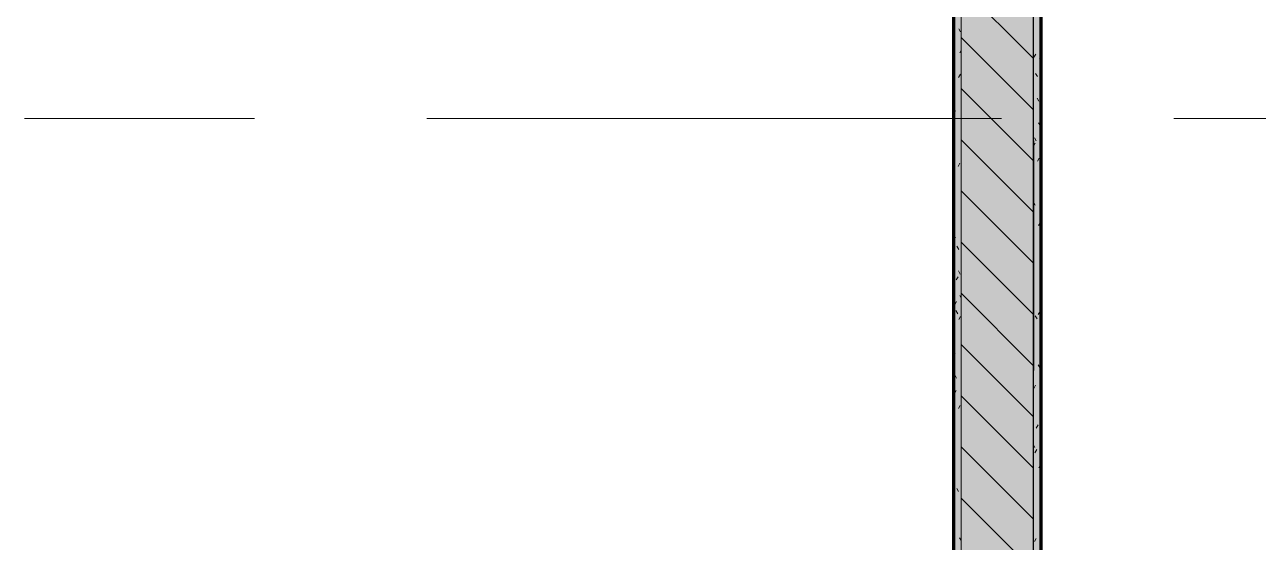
# Model space of a CAD drawing. Header units: millimetres. Extents: x -3817 to 677485, y -22715 to 103890.
# Drawn here: x 27066 to 30474, y 4340 to 5771 of the extents above; entities that cross this region are included whole.
import ezdxf

# ---------------------------------------------------------------- set-up
doc = ezdxf.new("R2010")
doc.units = ezdxf.units.MM
doc.layers.add('PDF _Геометрия', color=7, linetype='Continuous', true_color=0x1d1d1d)
doc.layers.add('PDF _Сплошная заливка', color=7, linetype='Continuous', true_color=0xffffff)

msp = doc.modelspace()

# ---------------------------------------------------------------- hatches: boundary and pattern name
at = {"layer": 'PDF _Сплошная заливка', "transparency": 33554559}
for points in [[(29842.5, 2411.3), (29853, 2411.3), (29853, 9211.3), (29653, 9211.3), (29653, 2411.3), (29762.6, 2411.3)], [(29633, 2431.3), (29653, 2431.3), (29653, 8901.3), (29633, 8901.3), (29633, 2431.5)]]:
    msp.add_hatch(color=256, dxfattribs=at).paths.add_polyline_path(points)

# ---------------------------------------------------------------- linework, layer by layer
at = {"layer": 'PDF _Геометрия', "color": 9, "lineweight": 9, "true_color": 0xc0c0c0}
for points in [[(30803.3, 9591.3), (30803.3, 9611.4), (30073, 9611.4), (30053, 9611.4), (30053, 9211.3), (29852, 9211.3), (29852, 9191.3), (29852, 2431.3), (29852, 2411.3), (30473.3, 2411.3), (30473.3, 2431.3)], [(29853, 2411.3), (29853, 9211.3)], [(29873, 2431.3), (29872, 2431.3), (29872, 9190.3)], [(29433, 2052.3), (29433, 2061.3), (29453, 2061.3), (29453, 2411.3), (29653, 2411.3), (29653, 2431.3), (29653, 8901.3), (29633, 8901.3), (28833.3, 8901.3), (29653, 8901.3), (29653, 2411.3)]]:
    msp.add_lwpolyline(points, dxfattribs=at)
at = {"layer": 'PDF _Геометрия', "color": 231, "lineweight": 70, "true_color": 0xff80c0}
for points in [[(30473.3, 2431.3), (30473.3, 2052.3), (30474.3, 2052.3), (30474.3, 2431.3), (30474.3, 2432.3), (29874, 2432.3), (29874, 9190.3), (30073, 9190.3), (30074, 9190.3), (30074, 9590.3)], [(29872, 9190.3), (29873, 9190.3), (29873, 2431.3)], [(29633, 8873.4), (29632, 8873.4), (29632, 2432.3), (29432, 2432.3), (29432, 2431.3), (29432, 2061.3), (29433, 2061.3), (29433, 2431.3), (29632, 2431.3)]]:
    msp.add_lwpolyline(points, dxfattribs=at)
at = {"layer": 'PDF _Геометрия', "color": 231, "lineweight": 9, "true_color": 0xff80c0}
msp.add_lwpolyline([(29632, 2431.3), (29633, 2431.3), (29633, 2444.4), (29633, 8873.4)], dxfattribs=at)
at = {"layer": 'PDF _Геометрия', "color": 7, "lineweight": 9}
msp.add_lwpolyline([(29633, 8873.4), (29633, 2444.4), (29633, 2431.3)], dxfattribs=at)
at = {"layer": 'PDF _Геометрия', "lineweight": 9}
for points in [[(29853, 5677), (29653, 5877)], [(29853, 5535.6), (29653, 5735.6)], [(29853, 5394.2), (29653, 5594.2)], [(29853, 5252.8), (29653, 5452.8)], [(29853, 5111.4), (29653, 5311.4)], [(29853, 4969.9), (29653, 5169.9)], [(29853, 4828.5), (29653, 5028.5)], [(29853, 4687.1), (29653, 4887.1)], [(29853, 4545.7), (29653, 4745.7)], [(29853, 4404.3), (29653, 4604.3)], [(29853, 4262.8), (29653, 4462.8)]]:
    msp.add_lwpolyline(points, dxfattribs=at)
at = {"layer": 'PDF _Геометрия', "color": 253, "lineweight": 9, "true_color": 0x9b9b9b}
for points in [[(29651.1, 5751), (29646.1, 5759.7)], [(29869.8, 5751.8), (29872, 5751.8)], [(29653, 5699.1), (29649.5, 5693)], [(29633, 5690.9), (29636, 5690.9)], [(29858.7, 5689.5), (29853.6, 5680.8)], [(29872, 5673.2), (29869.5, 5677.5)], [(29650.5, 5633.7), (29645.4, 5625)], [(29863.4, 5627.2), (29858.4, 5635.9)], [(29869.8, 5629.9), (29872, 5629.9)], [(29633, 5569), (29636, 5569)], [(29867.5, 5559.1), (29862.4, 5567.9)], [(29637, 5531.7), (29633, 5538.5)], [(29869.8, 5538.5), (29872, 5538.5)], [(29871.6, 5491.1), (29866.5, 5499.8)], [(29633, 5477.5), (29636, 5477.5)], [(29860.4, 5449.5), (29855.4, 5458.2)], [(29857.6, 5443.8), (29852.5, 5435.1)], [(29649.4, 5388), (29644.4, 5379.3)], [(29868.7, 5402.1), (29863.7, 5393.4)], [(29869.8, 5416.5), (29872, 5416.5)], [(29633, 5355.6), (29636, 5355.6)], [(29853.3, 5339.8), (29852, 5342.1)], [(29869.8, 5294.6), (29872, 5294.6)], [(29872, 5285.9), (29870.8, 5283.7)], [(29857.4, 5271.8), (29852.4, 5280.5)], [(29633, 5233.7), (29636, 5233.7)], [(29871.7, 5224.4), (29866.7, 5215.7)], [(29637.1, 5183.9), (29633, 5176.7)], [(29653, 5199.1), (29652.4, 5200.2)], [(29869.8, 5203.2), (29872, 5203.2)], [(29872, 5185.5), (29871.7, 5186.1)], [(29646.2, 5149.9), (29641.2, 5158.6)], [(29633, 5142.2), (29636, 5142.2)], [(29650.3, 5081.8), (29645.3, 5090.5)], [(29869.8, 5081.3), (29872, 5081.3)], [(29644.2, 5074.2), (29639.2, 5065.5)], [(29633, 5020.3), (29636, 5020.3)], [(29653, 5016.2), (29649.4, 5022.5)], [(29640.1, 5006.2), (29635.1, 4997.5)], [(29643.2, 4972.2), (29638.2, 4980.9)], [(29870.6, 4978.7), (29865.6, 4970)], [(29651.3, 4964.5), (29646.3, 4955.8)], [(29862.6, 4958), (29857.6, 4966.7)], [(29869.8, 4959.3), (29872, 4959.3)], [(29633, 4898.4), (29636, 4898.4)], [(29636.2, 4862.5), (29633, 4868)], [(29869.8, 4867.9), (29872, 4867.9)], [(29633, 4806.9), (29636, 4806.9)], [(29870.8, 4821.9), (29865.7, 4830.6)], [(29640.3, 4794.4), (29635.2, 4803.2)], [(29858.4, 4774.6), (29853.3, 4765.9)], [(29639, 4760.4), (29634, 4751.7)], [(29869.8, 4746), (29872, 4746)], [(29650.2, 4718.8), (29645.2, 4710.1)], [(29633, 4685), (29636, 4685)], [(29865.4, 4664.9), (29860.4, 4656.2)], [(29856.6, 4602.6), (29852, 4610.6)], [(29869.8, 4624.1), (29872, 4624.1)], [(29861.4, 4596.9), (29856.3, 4588.2)], [(29633, 4563.1), (29636, 4563.1)], [(29872, 4554.4), (29867.5, 4546.5)], [(29869.8, 4532.6), (29872, 4532.6)], [(29633, 4471.7), (29636, 4471.7)], [(29645.4, 4480.7), (29640.4, 4489.4)], [(29633.9, 4446.7), (29633, 4445.2)], [(29869.8, 4410.7), (29872, 4410.7)], [(29633, 4349.7), (29636, 4349.7)], [(29653, 4345.6), (29648.6, 4353.3)], [(29860.3, 4351.2), (29855.2, 4342.4)]]:
    msp.add_lwpolyline(points, dxfattribs=at)
at = {"layer": 'PDF _Геометрия', "color": 253, "lineweight": 9, "true_color": 0xaaaaaa}
for points in [[(27065.6, 5511.3), (27700.6, 5511.3)], [(28176.9, 5511.3), (29764.4, 5511.3)], [(30240.6, 5511.3), (30875.6, 5511.3)], [(29853.3, 4814.8), (29853.3, 5449.8)]]:
    msp.add_lwpolyline(points, dxfattribs=at)
at = {"layer": 'PDF _Сплошная заливка', "lineweight": 35, "transparency": 33554559}
msp.add_solid([(29872, 2431.3), (29872, 9191.3), (29853, 2431.3), (29853, 9191.3)], dxfattribs=at)

doc.saveas('drawing.dxf')
